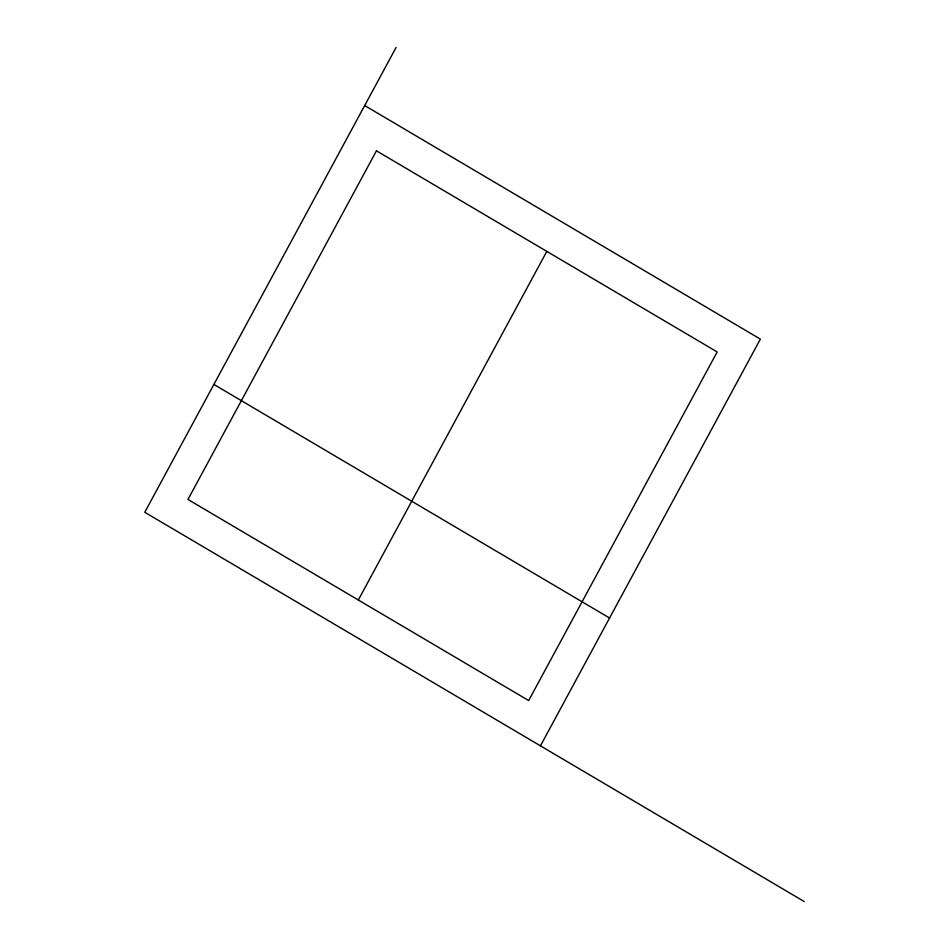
<?xml version="1.0" encoding="UTF-8"?>
<svg xmlns="http://www.w3.org/2000/svg" width="949" height="949" viewBox="0 0 949 949"><rect width="100%" height="100%" fill="white"/><g stroke="black" fill="none" stroke-linecap="round" stroke-linejoin="round"><path stroke-width="1.42" d="M396.101 47.45L144.77 512.27L804.23 901.55M358.319 600.005L546.814 251.39M540.444 745.843L760.363 339.113L364.689 105.553M213.893 384.452L609.566 618.013M376.456 150.82L187.961 499.447L528.676 700.564L717.171 351.949L376.456 150.82"/></g></svg>
